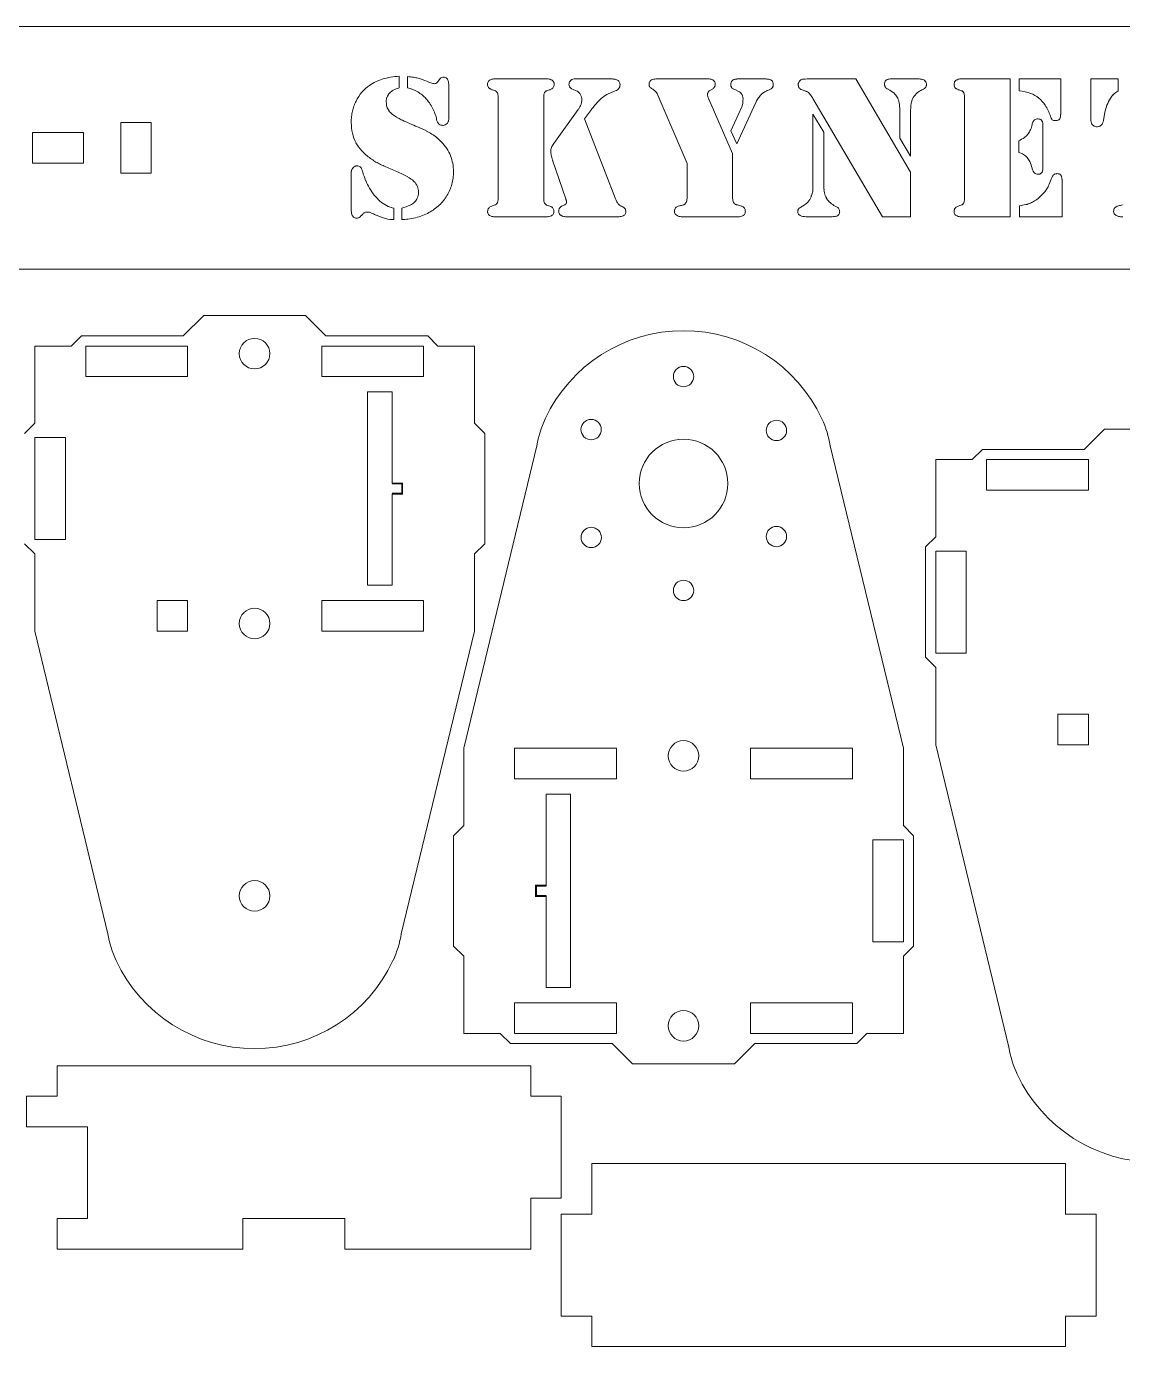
# Model space of a CAD drawing. Header units: millimetres. Extents: x -25 to 568, y -670 to -7.
# Drawn here: x 94.2 to 201.8, y -663.8 to -534.2 of the extents above; entities that cross this region are included whole.
import ezdxf

# ---------------------------------------------------------------- set-up
doc = ezdxf.new("R2010")
doc.units = ezdxf.units.MM
doc.linetypes.add('K5LT32768', pattern=[0])
doc.layers.add('Системный слой', color=7, linetype='Continuous')

msp = doc.modelspace()

# ---------------------------------------------------------------- linework, layer by layer
at = {"color": 5, "linetype": 'K5LT32768', "lineweight": 18, "true_color": 0x0000ff}
for p, q in [((91.83, -534.18), (244.44, -534.18)), ((130.82, -540.2), (130.82, -539.06)), ((131.62, -539.11), (131.62, -540.2)), ((135.16, -539.16), (135.09, -539.17)), ((135.56, -539.36), (135.5, -539.29)), ((134.54, -539.67), (134.51, -539.71)), ((134.77, -539.38), (134.54, -539.67)), ((135.68, -543.24), (135.68, -539.97)), ((145.27, -539.33), (140.26, -539.33)), ((147.83, -540.34), (148.19, -540.49)), ((151.75, -539.33), (148.16, -539.33)), ((151.5, -540.72), (152.03, -540.51)), ((155.49, -539.5), (155.45, -539.54)), ((161.05, -539.33), (156.11, -539.33)), ((161.26, -540.51), (161.56, -540.33)), ((163.54, -539.48), (163.5, -539.52)), ((166.83, -539.33), (164.34, -539.33)), ((170.32, -540.38), (170.71, -540.52)), ((175.66, -539.33), (171.25, -539.33)), ((181.03, -548.5), (175.66, -539.33)), ((178.64, -539.46), (178.58, -539.5)), ((181.73, -539.33), (179.21, -539.33)), ((182.58, -539.87), (182.57, -539.78)), ((190.8, -539.33), (186.05, -539.33)), ((190.8, -552.87), (190.8, -539.33)), ((191.69, -539.33), (191.69, -540.49)), ((195.76, -539.33), (191.69, -539.33)), ((195.76, -542.84), (195.76, -539.33)), ((198.73, -539.33), (198.73, -543.39)), ((201.39, -539.33), (198.73, -539.33)), ((201.39, -540.53), (201.39, -539.33)), ((140.53, -541.14), (140.53, -551.07)), ((145, -551.07), (145, -541.14)), ((156.22, -540.94), (159.08, -547.64)), ((163.55, -546.66), (161.2, -541.33)), ((165.63, -542.09), (165.86, -541.58)), ((171.43, -541.27), (178.28, -552.87)), ((186.32, -541.14), (186.32, -551.07)), ((148.4, -542.32), (145.99, -545.66)), ((149.01, -543.26), (149.7, -542.32)), ((164.44, -542.09), (163.38, -544.42)), ((163.95, -545.72), (165.63, -542.09)), ((172.51, -544.56), (171.44, -542.81)), ((171.44, -542.81), (171.44, -549.88)), ((179.96, -542.39), (179.96, -545.14)), ((181.03, -546.91), (181.03, -542.39)), ((199.96, -543.42), (200.06, -542.81)), ((103.48, -543.6), (103.48, -548.6)), ((106.48, -543.6), (103.48, -543.6)), ((106.48, -548.6), (106.48, -543.6)), ((135.09, -543.9), (135.12, -543.89)), ((152.05, -551.1), (149.01, -543.26)), ((163.38, -544.42), (163.95, -545.72)), ((193.51, -543.26), (193.45, -543.26)), ((194.02, -547.87), (194.02, -544.09)), ((198.9, -543.86), (198.97, -543.92)), ((99.83, -544.6), (94.83, -544.6)), ((94.83, -544.6), (94.83, -547.6)), ((99.83, -547.6), (99.83, -544.6)), ((172.51, -549.88), (172.51, -544.56)), ((179.96, -545.14), (181.03, -546.91)), ((191.64, -545.4), (191.64, -546.55)), ((163.55, -550.99), (163.55, -546.66)), ((94.83, -547.6), (99.83, -547.6)), ((127.02, -548), (126.99, -547.97)), ((145.88, -547.31), (147.17, -551.1)), ((159.08, -547.64), (159.08, -550.99)), ((103.48, -548.6), (106.48, -548.6)), ((126.1, -548.55), (126.1, -552.16)), ((181.03, -552.87), (181.03, -548.5)), ((193.17, -548.56), (193.18, -548.57)), ((195.79, -548.8), (195.74, -548.74)), ((195.9, -552.87), (195.9, -549.37)), ((132.72, -550.42), (132.71, -550.51)), ((130.3, -553.14), (130.3, -552.01)), ((131.06, -552.01), (131.06, -553.14)), ((145.61, -551.82), (145.29, -551.72)), ((147.22, -551.53), (147.16, -551.62)), ((173.8, -551.92), (173.5, -551.75)), ((191.7, -551.8), (191.7, -552.87)), ((126.29, -552.86), (126.33, -552.9)), ((126.67, -553.01), (126.72, -553.01)), ((140.26, -552.87), (145.27, -552.87)), ((145.85, -552.72), (145.89, -552.67)), ((147.23, -552.87), (152.3, -552.87)), ((152.91, -552.71), (152.96, -552.67)), ((153.06, -552.35), (153.06, -552.33)), ((158.73, -552.87), (163.9, -552.87)), ((169.96, -552.36), (169.96, -552.4)), ((170.87, -552.87), (173.2, -552.87)), ((173.87, -552.75), (173.97, -552.65)), ((178.28, -552.87), (181.03, -552.87)), ((186.05, -552.87), (190.8, -552.87)), ((191.7, -552.87), (195.9, -552.87)), ((244.44, -558.03), (91.83, -558.03)), ((111.62, -562.56), (109.62, -564.56)), ((111.62, -562.56), (121.62, -562.56)), ((121.62, -562.56), (123.62, -564.56)), ((98.62, -565.56), (99.62, -564.56)), ((99.62, -564.56), (109.62, -564.56)), ((133.62, -564.56), (123.62, -564.56)), ((134.62, -565.56), (133.62, -564.56)), ((95.04, -565.56), (95.04, -573.15)), ((95.04, -565.56), (98.62, -565.56)), ((100.04, -565.56), (100.04, -568.56)), ((100.04, -565.56), (110.04, -565.56)), ((110.04, -568.56), (110.04, -565.56)), ((123.21, -568.56), (123.21, -565.56)), ((123.21, -565.56), (133.21, -565.56)), ((133.21, -565.56), (133.21, -568.56)), ((134.62, -565.56), (138.21, -565.56)), ((138.21, -565.56), (138.21, -573.15)), ((100.04, -568.56), (110.04, -568.56)), ((133.21, -568.56), (123.21, -568.56)), ((127.71, -570.06), (127.71, -589.06)), ((127.71, -570.06), (130.11, -570.06)), ((130.11, -570.06), (130.11, -579.06)), ((95.04, -573.15), (94.04, -574.15)), ((138.21, -573.15), (139.21, -574.15)), ((139.21, -584.98), (139.21, -574.15)), ((200.07, -573.71), (198.07, -575.71)), ((200.07, -573.71), (210.07, -573.71)), ((95.04, -574.56), (98.04, -574.56)), ((95.04, -574.56), (95.04, -584.56)), ((98.04, -584.56), (98.04, -574.56)), ((144.33, -575.35), (137.15, -605.06)), ((173.14, -575.35), (180.32, -605.06)), ((183.49, -576.71), (183.49, -584.29)), ((183.49, -576.71), (187.07, -576.71)), ((187.07, -576.71), (188.07, -575.71)), ((188.07, -575.71), (198.07, -575.71)), ((188.49, -576.71), (188.49, -579.71)), ((188.49, -576.71), (198.49, -576.71)), ((198.49, -579.71), (198.49, -576.71)), ((130.11, -580.06), (130.11, -589.06)), ((188.49, -579.71), (198.49, -579.71)), ((98.04, -584.56), (95.04, -584.56)), ((183.49, -584.29), (182.49, -585.29)), ((95.04, -585.98), (94.04, -584.98)), ((138.21, -585.98), (139.21, -584.98)), ((182.49, -596.12), (182.49, -585.29)), ((183.49, -585.71), (186.49, -585.71)), ((183.49, -585.71), (183.49, -595.71)), ((186.49, -595.71), (186.49, -585.71)), ((95.04, -585.98), (95.04, -593.56)), ((138.21, -585.98), (138.21, -593.56)), ((127.71, -589.06), (130.11, -589.06)), ((107.04, -593.56), (107.04, -590.56)), ((110.04, -590.56), (107.04, -590.56)), ((110.04, -593.56), (110.04, -590.56)), ((123.21, -593.56), (123.21, -590.56)), ((133.21, -590.56), (123.21, -590.56)), ((133.21, -593.56), (133.21, -590.56)), ((102.22, -623.27), (95.04, -593.56)), ((107.04, -593.56), (110.04, -593.56)), ((123.21, -593.56), (133.21, -593.56)), ((131.02, -623.27), (138.21, -593.56)), ((183.49, -597.12), (182.49, -596.12)), ((186.49, -595.71), (183.49, -595.71)), ((183.49, -597.12), (183.49, -604.71)), ((195.49, -604.71), (195.49, -601.71)), ((198.49, -601.71), (195.49, -601.71)), ((198.49, -604.71), (198.49, -601.71)), ((137.15, -612.65), (137.15, -605.06)), ((152.15, -605.06), (142.15, -605.06)), ((142.15, -605.06), (142.15, -608.06)), ((152.15, -605.06), (152.15, -608.06)), ((175.32, -605.06), (165.32, -605.06)), ((165.32, -605.06), (165.32, -608.06)), ((175.32, -605.06), (175.32, -608.06)), ((180.32, -612.65), (180.32, -605.06)), ((190.67, -634.42), (183.49, -604.71)), ((195.49, -604.71), (198.49, -604.71)), ((142.15, -608.06), (152.15, -608.06)), ((165.32, -608.06), (175.32, -608.06)), ((147.65, -609.56), (145.25, -609.56)), ((145.25, -618.56), (145.25, -609.56)), ((147.65, -628.56), (147.65, -609.56)), ((137.15, -612.65), (136.15, -613.65)), ((180.32, -612.65), (181.32, -613.65)), ((136.15, -613.65), (136.15, -624.48)), ((177.32, -614.06), (180.32, -614.06)), ((177.32, -614.06), (177.32, -624.06)), ((180.32, -624.06), (180.32, -614.06)), ((181.32, -613.65), (181.32, -624.48)), ((145.25, -628.56), (145.25, -619.56)), ((137.15, -625.48), (136.15, -624.48)), ((180.32, -624.06), (177.32, -624.06)), ((180.32, -625.48), (181.32, -624.48)), ((137.15, -633.06), (137.15, -625.48)), ((180.32, -633.06), (180.32, -625.48)), ((147.65, -628.56), (145.25, -628.56)), ((142.15, -633.06), (142.15, -630.06)), ((142.15, -630.06), (152.15, -630.06)), ((152.15, -630.06), (152.15, -633.06)), ((175.32, -630.06), (165.32, -630.06)), ((165.32, -630.06), (165.32, -633.06)), ((175.32, -633.06), (175.32, -630.06)), ((140.73, -633.06), (137.15, -633.06)), ((140.73, -633.06), (141.73, -634.06)), ((152.15, -633.06), (142.15, -633.06)), ((175.32, -633.06), (165.32, -633.06)), ((176.73, -633.06), (175.73, -634.06)), ((180.32, -633.06), (176.73, -633.06)), ((141.73, -634.06), (151.73, -634.06)), ((153.73, -636.06), (151.73, -634.06)), ((163.73, -636.06), (165.73, -634.06)), ((175.73, -634.06), (165.73, -634.06)), ((163.73, -636.06), (153.73, -636.06))]:
    msp.add_line(p, q, dxfattribs=at)
at = {"color": 5, "linetype": 'K5LT32768', "true_color": 0x0000ff, "const_width": 0.18}
for points in [[(130.11, -580.06), (131.11, -580.06), (131.11, -579.06), (130.11, -579.06)], [(145.25, -618.56), (144.25, -618.56), (144.25, -619.56), (145.25, -619.56)]]:
    msp.add_lwpolyline(points, dxfattribs=at)
at = {"color": 5, "linetype": 'K5LT32768', "lineweight": 18, "true_color": 0x0000ff}
for centre, radius in [((116.62, -566.31), 1.5), ((158.73, -568.56), 1), ((149.66, -573.77), 1), ((167.85, -573.85), 1), ((158.73, -579.06), 4.35), ((149.67, -584.36), 1), ((167.85, -584.27), 1), ((158.73, -589.56), 1), ((116.62, -592.81), 1.5), ((158.73, -605.81), 1.5), ((116.62, -619.56), 1.5), ((158.73, -632.31), 1.5)]:
    msp.add_circle(centre, radius, dxfattribs=at)
for centre, radius, start, end in [((131.17, -545.92), 6.86, 92.9307, 107.1578), ((131.12, -546.64), 7.55, 81.6542, 86.2452), ((131.6, -543.43), 4.3, 75.5731, 81.6542), ((131.43, -544.07), 4.96, 70.2863, 75.5731), ((135.26, -539.75), 0.62, 123.3416, 143.4679), ((135.15, -539.58), 0.415, 98.6883, 123.3416), ((135.16, -539.76), 0.598, 70.1977, 90), ((135.23, -539.56), 0.38, 45.2805, 70.1977), ((130.12, -543.18), 3.9, 124.6477, 139.4285), ((130.5, -543.74), 4.58, 107.1578, 124.5886), ((130.94, -541.72), 1.46, 118.6414, 137.0371), ((131.52, -542.79), 2.67, 105.0864, 118.6414), ((130.78, -543.8), 3.69, 59.8172, 76.7938), ((126.87, -556.79), 18.47, 67.5484, 70.2863), ((134.49, -538.3), 1.52, 248.5055, 256.5774), ((134.26, -539.25), 0.552, 256.5774, 270), ((134.26, -539.36), 0.443, 270, 289.4942), ((134.32, -539.52), 0.273, 289.4942, 314.416), ((135.11, -539.65), 0.529, 20.8088, 33.1415), ((134.7, -539.8), 0.967, 11.6954, 20.8088), ((134.35, -539.88), 1.33, 5.0004, 11.6954), ((133.31, -539.97), 2.37, 0, 5.0004), ((140.02, -539.85), 0.526, 162.3522, 180), ((140.18, -539.85), 0.685, 180, 195.5638), ((139.9, -539.81), 0.398, 142.0443, 162.3522), ((139.97, -539.91), 0.461, 195.5638, 214.5717), ((139.92, -539.83), 0.426, 132.7078, 142.0443), ((139.97, -539.91), 0.462, 214.5717, 235.713), ((139.98, -539.89), 0.516, 124.221, 132.7078), ((140.05, -539.99), 0.635, 103.439, 124.221), ((140.13, -539.67), 0.749, 235.713, 252.2824), ((140.26, -540.84), 1.51, 90, 103.439), ((132.75, -562.2), 22.95, 70.9835, 71.8582), ((140.01, -541.15), 0.69, 65.9351, 70.9835), ((140.22, -540.67), 0.166, 45.5041, 65.9351), ((139.96, -540.93), 0.534, 34.1588, 45.5041), ((145.56, -540.93), 0.534, 134.4959, 145.8412), ((145.31, -540.67), 0.166, 114.0649, 134.4959), ((145.52, -541.15), 0.69, 109.0165, 114.0649), ((145.27, -540.84), 1.51, 76.561, 90), ((152.78, -562.2), 22.95, 108.1418, 109.0165), ((145.48, -539.99), 0.635, 55.779, 76.561), ((145.4, -539.65), 0.765, 287.7176, 302.6402), ((145.55, -539.9), 0.475, 302.6402, 321.6024), ((145.57, -539.86), 0.476, 37.4244, 55.779), ((145.57, -539.91), 0.453, 321.6024, 342.7054), ((145.62, -539.82), 0.404, 17.4847, 37.4244), ((145.36, -539.85), 0.672, 342.7054, 0), ((145.58, -539.83), 0.452, 8.2129, 17.4847), ((145.46, -539.85), 0.576, 0, 8.2129), ((148.07, -539.88), 0.586, 161.6984, 180), ((148.03, -539.88), 0.546, 180, 194.4221), ((147.91, -539.91), 0.418, 194.4221, 210.9145), ((147.99, -539.85), 0.503, 141.9427, 161.6984), ((147.92, -539.9), 0.431, 210.9145, 231.8823), ((148.04, -539.89), 0.56, 134.9681, 141.9427), ((148.11, -539.96), 0.662, 128.5565, 134.9681), ((148.1, -539.67), 0.728, 231.8823, 247.9859), ((147.94, -539.76), 0.401, 103.2525, 127.7364), ((148.16, -540.68), 1.35, 90, 103.2525), ((147.89, -541.25), 0.817, 50.1557, 68.5616), ((151.75, -540.59), 1.25, 74.3921, 90), ((151.65, -539.53), 1.05, 291.0557, 303.9002), ((151.92, -539.97), 0.615, 52.0209, 74.3921), ((151.9, -539.9), 0.605, 303.9002, 320.8532), ((151.99, -539.89), 0.507, 33.0403, 52.0209), ((151.97, -539.95), 0.523, 320.8532, 341.393), ((151.99, -539.88), 0.498, 13.8775, 33.0403), ((151.86, -539.92), 0.637, 341.393, 0), ((151.91, -539.9), 0.58, 6.5386, 13.8775), ((151.77, -539.92), 0.73, 0, 6.5386), ((155.91, -539.85), 0.565, 161.7046, 180), ((156.1, -539.85), 0.749, 180, 186.7906), ((155.84, -539.88), 0.486, 186.7906, 195.2263), ((155.75, -539.9), 0.398, 195.2263, 205.4713), ((155.75, -539.79), 0.389, 139.6136, 161.7046), ((155.66, -539.94), 0.298, 205.4713, 217.3165), ((155.8, -539.84), 0.468, 217.3165, 232.3996), ((155.83, -539.88), 0.516, 104.927, 131.4296), ((157.42, -537.73), 3.13, 232.3996, 238.2175), ((156.11, -540.94), 1.61, 90, 104.927), ((155.31, -541.19), 0.919, 39.7356, 60.0102), ((161.05, -541.7), 2.37, 80.6722, 90), ((161.43, -540.81), 0.335, 141.0276, 160.9498), ((161.47, -540.84), 0.387, 122.5125, 141.0276), ((161.36, -539.82), 0.46, 59.3993, 80.6722), ((161.15, -539.67), 0.782, 301.4387, 310.7095), ((161.26, -539.96), 0.635, 37.6956, 57.7596), ((161.28, -539.82), 0.576, 310.7095, 321.5116), ((161.34, -539.86), 0.508, 321.5116, 341.5112), ((161.43, -539.82), 0.416, 12.8275, 37.6956), ((161.25, -539.84), 0.594, 341.5112, 0), ((161.4, -539.83), 0.449, 6.2184, 12.8275), ((161.34, -539.84), 0.507, 0, 6.2184), ((163.99, -539.89), 0.623, 159.8803, 180), ((164.14, -539.89), 0.781, 180, 187.9472), ((163.84, -539.93), 0.47, 187.9472, 198.1909), ((163.75, -539.96), 0.375, 198.1909, 210.9169), ((163.79, -539.82), 0.418, 135.2648, 159.8803), ((163.67, -540.01), 0.286, 210.9169, 225.4892), ((163.82, -539.85), 0.505, 225.4891, 242.1077), ((163.94, -540.01), 0.661, 113.6444, 126.4507), ((165.16, -537.33), 3.35, 242.1077, 248.536), ((163.95, -540.04), 0.695, 101.1495, 113.6444), ((164.03, -540.45), 1.11, 93.2536, 101.1494), ((163.4, -541.83), 1.47, 56.1722, 68.9941), ((164.34, -545.88), 6.55, 90, 93.2536), ((168.64, -543.97), 3.88, 113.8329, 121.7297), ((166.83, -540.64), 1.3, 74.0831, 90), ((166.25, -538.54), 2.06, 293.6147, 301.7923), ((167.05, -539.86), 0.497, 48.158, 74.0831), ((167.08, -539.88), 0.483, 301.7923, 318.7163), ((167.11, -539.8), 0.413, 21.2133, 48.158), ((167.2, -539.98), 0.325, 318.7163, 331.3372), ((167.13, -539.94), 0.4, 331.3372, 342.6979), ((166.88, -539.89), 0.662, 0, 21.2133), ((167.06, -539.92), 0.479, 342.6979, 352.2551), ((166.81, -539.89), 0.729, 352.2551, 0), ((170.59, -539.92), 0.604, 172.0575, 180), ((170.52, -539.92), 0.529, 180, 188.5271), ((170.55, -539.91), 0.562, 163.8229, 172.0575), ((170.47, -539.92), 0.478, 188.5271, 197.5032), ((170.56, -539.91), 0.565, 155.625, 163.8229), ((170.47, -539.93), 0.476, 197.5032, 206.5103), ((170.6, -539.93), 0.617, 147.7838, 155.625), ((170.51, -539.91), 0.52, 206.5103, 215.1221), ((170.53, -539.89), 0.532, 130.0696, 147.7838), ((170.47, -539.93), 0.473, 215.1221, 233.5701), ((170.5, -539.85), 0.484, 111.4905, 130.0696), ((170.47, -539.93), 0.482, 233.5701, 251.8418), ((170.54, -539.94), 0.587, 94.2854, 112.0746), ((171.25, -549.37), 10.04, 90, 94.2854), ((170.42, -541.43), 0.956, 58.9758, 72.6119), ((179.09, -539.85), 0.627, 160.8001, 180), ((179.18, -539.85), 0.719, 180, 187.0745), ((178.99, -539.87), 0.519, 187.0745, 195.4069), ((178.92, -539.89), 0.453, 195.4069, 204.9191), ((178.85, -539.76), 0.373, 135.8023, 160.8001), ((178.86, -539.92), 0.383, 204.9191, 215.2632), ((178.89, -539.9), 0.419, 215.2632, 233.8996), ((178.94, -539.88), 0.523, 102.273, 125.0839), ((179.34, -539.27), 1.19, 233.8996, 244.906), ((179.21, -541.12), 1.79, 90, 102.273), ((177.58, -542.83), 2.77, 48.9731, 63.0776), ((182.81, -542.02), 1.74, 116.642, 135.6103), ((181.73, -541.47), 2.14, 76.7663, 90), ((180.16, -536.68), 4.22, 296.2093, 301.6615), ((182.14, -539.77), 0.39, 45.4456, 76.7663), ((182.11, -539.84), 0.508, 301.6615, 317.4204), ((182.01, -539.92), 0.58, 29.4138, 47.1694), ((182.27, -539.98), 0.29, 317.4204, 331.1333), ((182.12, -539.86), 0.463, 9.5087, 29.4138), ((182.18, -539.94), 0.389, 331.1333, 342.9733), ((182.09, -539.91), 0.487, 342.9733, 352.5233), ((181.79, -539.87), 0.793, 352.5233, 0), ((185.82, -539.85), 0.526, 162.3522, 180), ((185.98, -539.85), 0.685, 180, 195.5638), ((185.7, -539.81), 0.398, 142.0443, 162.3522), ((185.76, -539.91), 0.461, 195.5638, 214.5717), ((185.72, -539.83), 0.426, 132.7078, 142.0443), ((185.76, -539.91), 0.462, 214.5717, 235.713), ((185.78, -539.89), 0.516, 124.221, 132.7078), ((185.85, -539.99), 0.635, 103.439, 124.221), ((185.92, -539.67), 0.749, 235.713, 252.2824), ((186.05, -540.84), 1.51, 90, 103.439), ((178.55, -562.2), 22.95, 70.9835, 71.8582), ((185.8, -541.15), 0.69, 65.9351, 70.9835), ((186.02, -540.67), 0.166, 45.5041, 65.9351), ((185.76, -540.93), 0.534, 34.1588, 45.5041), ((191.25, -544.91), 4.44, 69.3469, 84.2401), ((202.5, -542.51), 2.27, 119.4835, 132.9309), ((130.6, -543.5), 4.49, 153.6633, 160.4468), ((130.35, -543.38), 4.21, 139.4285, 153.6633), ((131.03, -541.59), 1.49, 170.2054, 180), ((131.24, -541.59), 1.69, 180, 188.3229), ((130.75, -541.54), 1.21, 159.3022, 170.2054), ((130.97, -541.63), 1.42, 188.3229, 197.4056), ((130.71, -541.53), 1.16, 147.9637, 159.3022), ((130.78, -541.57), 1.25, 137.0371, 147.9637), ((130.93, -543.54), 3.39, 42.0974, 59.8172), ((130.22, -544.14), 4.32, 34.549, 41.7462), ((129.71, -544.5), 4.95, 27.825, 34.549), ((140.08, -540.88), 0.416, 23.8095, 37.3448), ((139.81, -541), 0.711, 13.4613, 23.8095), ((139.56, -541.06), 0.963, 5.7609, 13.4613), ((138.81, -541.14), 1.72, 0, 5.7609), ((146.72, -541.14), 1.72, 174.2391, 180), ((145.97, -541.06), 0.963, 166.5387, 174.2391), ((145.72, -541), 0.711, 156.1905, 166.5387), ((145.45, -540.88), 0.416, 142.6552, 156.1905), ((147.85, -541.3), 0.885, 32.4811, 50.1557), ((147.12, -541.3), 1.64, 331.6059, 340.556), ((147.73, -541.38), 1.02, 24.6243, 32.4811), ((147.82, -541.34), 0.927, 16.3732, 24.6243), ((147.23, -541.34), 1.52, 340.556, 350.1863), ((147.83, -541.34), 0.919, 8.0517, 16.3732), ((147.28, -541.35), 1.46, 350.1863, 0), ((147.77, -541.35), 0.982, 0, 8.0517), ((159.01, -549.38), 11.68, 138.237, 142.8043), ((152.76, -543.8), 3.3, 129.6401, 138.237), ((154.19, -545.62), 5.62, 122.3101, 129.0103), ((152.03, -542.22), 1.59, 109.6898, 122.3101), ((154.96, -541.48), 1.37, 23.1636, 39.7356), ((161.6, -540.84), 0.506, 171.1587, 180), ((162.19, -540.84), 1.1, 180, 186.441), ((161.47, -540.82), 0.38, 160.9498, 171.1587), ((162.2, -540.84), 1.11, 186.441, 192.8491), ((162.24, -540.83), 1.14, 192.8491, 199.0694), ((162.35, -540.79), 1.27, 199.0694, 204.9727), ((163.75, -541.3), 0.841, 39.1766, 56.1722), ((163.84, -541.23), 0.724, 18.66, 39.1766), ((162.75, -541.45), 1.82, 344.3775, 350.8307), ((163.7, -541.28), 0.873, 0, 18.66), ((162.26, -541.37), 2.31, 350.8307, 355.9296), ((160.95, -541.28), 3.62, 355.9296, 0), ((168.59, -542.94), 3.05, 145.1542, 153.6276), ((168.43, -542.82), 2.84, 136.3795, 145.1542), ((167.24, -541.71), 1.22, 121.7297, 135.8558), ((170.53, -541.25), 0.741, 43.479, 58.9758), ((170.11, -541.65), 1.32, 34.6114, 43.479), ((166.24, -544.32), 6.03, 30.4671, 34.6114), ((178.47, -541.81), 1.42, 29.2316, 48.9731), ((178.49, -541.8), 1.4, 18.9565, 29.2316), ((177.63, -542.09), 2.31, 10.9674, 18.9565), ((176.94, -542.22), 3.01, 4.8008, 10.9674), ((183.96, -542.27), 2.92, 170.1393, 175.6044), ((183.37, -542.16), 2.33, 163.305, 170.1393), ((182.58, -541.93), 1.5, 154.7973, 163.305), ((182.9, -542.11), 1.87, 135.6103, 153.9071), ((185.87, -540.88), 0.416, 23.8095, 37.3448), ((185.6, -541), 0.711, 13.4613, 23.8095), ((185.35, -541.06), 0.963, 5.7609, 13.4613), ((184.6, -541.14), 1.72, 0, 5.7609), ((191.8, -543.43), 2.86, 50.7721, 69.3469), ((191.76, -543.49), 2.94, 32.6358, 50.7721), ((203.67, -543.16), 3.59, 147.2799, 159.8954), ((202.22, -542.2), 1.85, 132.9309, 147.8304), ((131.29, -543.6), 5.19, 173.7829, 180), ((130.76, -543.54), 4.65, 167.2143, 173.7829), ((130.62, -543.51), 4.51, 160.4468, 167.2143), ((130.91, -541.65), 1.37, 197.4056, 206.858), ((130.95, -541.63), 1.4, 206.858, 216.185), ((131.19, -541.45), 1.71, 216.185, 231.3493), ((132.63, -539.66), 4, 231.3493, 241.2499), ((134.12, -536.82), 7.22, 241.6768, 245.4929), ((129.82, -544.44), 4.82, 20.9271, 27.825), ((131.03, -543.97), 3.52, 12.8505, 20.9271), ((146.74, -541.09), 2.07, 323.6433, 331.6059), ((163.41, -541.63), 1.13, 336.1938, 344.3775), ((175, -542.39), 4.96, 0, 4.8008), ((185.55, -542.39), 4.52, 175.6044, 180), ((190.22, -544.48), 4.77, 18.4194, 32.6358), ((196.39, -542.43), 1.74, 198.0975, 207.57), ((195.18, -542.96), 0.567, 333.3295, 344.8041), ((194.99, -542.91), 0.757, 344.8041, 353.4832), ((194.41, -542.84), 1.34, 353.4832, 0), ((204.9, -543.61), 4.9, 159.8954, 170.6916), ((130.75, -543.6), 4.64, 180, 193.3796), ((165.35, -468.33), 82.49, 245.4929, 246.6214), ((126.01, -559.54), 16.85, 63.5521, 66.9003), ((130.84, -549.82), 5.99, 57.9373, 63.5521), ((137.62, -542.6), 3.21, 190.6608, 195.4966), ((135.19, -543.27), 0.692, 195.4966, 205.928), ((135.15, -543.29), 0.643, 205.928, 217.0846), ((135.1, -543.33), 0.58, 217.0846, 228.8348), ((135.11, -543.24), 0.663, 233.0404, 250.93), ((135.09, -543.31), 0.584, 250.93, 270), ((135.09, -543.31), 0.586, 272.8821, 294.9393), ((135.11, -543.34), 0.548, 294.9393, 317.7718), ((135.06, -543.3), 0.612, 317.7718, 329.1982), ((135.05, -543.29), 0.623, 329.1982, 340.5303), ((135, -543.28), 0.679, 340.5303, 350.9559), ((134.78, -543.24), 0.902, 350.9559, 0), ((191.32, -543.77), 1.57, 319.2339, 334.6676), ((190.33, -543.3), 2.67, 334.6676, 346.4971), ((195.04, -544.38), 2.16, 157.8841, 167.9257), ((193.53, -543.77), 0.537, 137.6713, 157.8841), ((193.43, -543.67), 0.396, 113.9573, 137.6713), ((193.49, -543.82), 0.56, 94.0636, 113.9573), ((193.51, -543.91), 0.646, 70.5273, 90), ((193.6, -543.66), 0.385, 45.2144, 70.5273), ((193.58, -543.68), 0.405, 35.1621, 45.2144), ((193.51, -543.72), 0.488, 26.0057, 35.1621), ((193.7, -543.65), 0.284, 14.1029, 28.7059), ((192.86, -543.86), 1.16, 6.8792, 14.1029), ((192, -543.96), 2.02, 2.6988, 6.8792), ((189.19, -544.09), 4.83, 0, 2.6988), ((195.17, -543.07), 0.359, 207.57, 228.484), ((195.12, -543.13), 0.282, 228.484, 254.5329), ((195.25, -542.64), 0.791, 254.5329, 270), ((195.25, -542.71), 0.714, 270, 289.884), ((195.38, -543.07), 0.34, 289.884, 318.8777), ((195.37, -543.05), 0.358, 318.8777, 333.3295), ((199.63, -543.39), 0.901, 180, 189.0683), ((199.4, -543.43), 0.665, 189.0683, 199.6246), ((199.34, -543.45), 0.604, 199.6246, 211.2046), ((199.33, -543.46), 0.587, 211.2046, 222.9543), ((199.29, -543.51), 0.519, 232.3601, 252.278), ((199.33, -543.38), 0.655, 252.278, 270), ((199.33, -543.39), 0.642, 270, 291.3705), ((199.36, -543.48), 0.547, 291.3705, 314.543), ((199.29, -543.41), 0.652, 314.543, 334.3542), ((198.95, -543.24), 1.03, 334.3542, 350.0657), ((129.94, -543.79), 3.82, 193.3796, 208.1473), ((130.04, -543.74), 3.93, 208.1473, 222.5142), ((131.65, -548.53), 4.47, 50.4292, 57.9373), ((131.09, -549.21), 5.34, 43.5643, 50.4292), ((131.65, -548.72), 4.61, 33.5177, 44.0325), ((147.78, -546.95), 2.2, 144.2577, 150.74), ((189.99, -541.93), 3.85, 295.4144, 304.9185), ((191.22, -543.69), 1.7, 304.9185, 319.2339), ((131.01, -542.85), 5.24, 222.5142, 234.947), ((132.22, -548.34), 3.92, 22.1158, 33.5177), ((132.24, -548.34), 3.9, 10.6583, 22.1158), ((146.56, -546.42), 0.86, 168.5748, 180), ((147.35, -546.42), 1.65, 180, 186.3614), ((148.23, -546.32), 2.54, 186.3614, 191.4834), ((146.86, -546.48), 1.17, 158.7818, 168.5748), ((148.82, -546.2), 3.14, 191.4834, 195.6341), ((147.11, -546.57), 1.43, 150.74, 158.7818), ((150.31, -545.78), 4.68, 195.6341, 199.0326), ((191.26, -548.17), 1.66, 59.3981, 76.7173), ((191.37, -547.99), 1.45, 40.8727, 59.3981), ((191.17, -548.16), 1.71, 24.9446, 40.8727), ((126.82, -548.52), 0.71, 161.1233, 171.0819), ((126.78, -548.51), 0.671, 150.6079, 161.1233), ((126.79, -548.52), 0.687, 140.2087, 150.6079), ((126.73, -548.47), 0.607, 122.2098, 140.2088), ((126.68, -548.38), 0.503, 102.4181, 122.2098), ((126.69, -548.42), 0.548, 97.2572, 102.4181), ((126.69, -548.48), 0.607, 92.3563, 97.2572), ((126.69, -548.43), 0.555, 72.7243, 92.5558), ((126.75, -548.24), 0.363, 48.135, 72.7243), ((126.61, -548.38), 0.555, 24.6921, 43.2527), ((125.26, -549), 2.04, 15.047, 24.6921), ((131.72, -542.02), 6.33, 233.9997, 238.7221), ((131.58, -542.24), 6.07, 238.7221, 243.5464), ((134.73, -535.92), 13.13, 243.5464, 245.7805), ((166.81, -464.6), 91.33, 245.7805, 246.6276), ((131.65, -548.45), 4.5, 0, 10.6583), ((189.41, -548.98), 3.65, 14.0625, 24.9446), ((194.69, -547.66), 1.79, 193.8453, 204.43), ((192.89, -548.09), 1.12, 342.3888, 350.6631), ((192.32, -547.99), 1.7, 350.6631, 356.1546), ((190.56, -547.87), 3.46, 356.1546, 0), ((126.99, -548.55), 0.885, 171.0819, 180), ((133.66, -546.72), 6.66, 195.2015, 202.7635), ((133.38, -546.84), 6.35, 202.7635, 210.5061), ((124.64, -562.22), 15.01, 62.031, 66.7019), ((130.43, -551.32), 2.66, 50.9204, 62.031), ((130.6, -551.06), 2.36, 47.376, 50.083), ((130.78, -550.86), 2.08, 44.4947, 47.376), ((131.09, -550.56), 1.65, 23.5158, 44.4947), ((131.77, -548.51), 4.37, 344.5979, 352.5026), ((131.29, -548.45), 4.86, 352.5026, 0), ((193.58, -548.17), 0.564, 204.43, 223.3532), ((193.46, -548.28), 0.401, 225.699, 250.1853), ((193.53, -548.09), 0.609, 250.1853, 270), ((193.53, -547.93), 0.77, 270, 279.0964), ((193.58, -548.23), 0.463, 279.0964, 290.8324), ((193.61, -548.32), 0.364, 290.8324, 309.5021), ((193.64, -548.35), 0.324, 309.5021, 329.3024), ((193.53, -548.29), 0.448, 329.3024, 342.3888), ((188.1, -546.76), 7.15, 334.7596, 340.2293), ((196.82, -549.88), 2.11, 151.7671, 160.7607), ((195.41, -549.12), 0.506, 133.336, 151.7671), ((195.31, -549.02), 0.371, 108.9389, 133.336), ((195.39, -549.25), 0.612, 90, 108.9389), ((195.39, -549.36), 0.728, 72.9138, 90), ((195.51, -548.99), 0.34, 47.8104, 72.9138), ((195.45, -549.03), 0.405, 20.3214, 34.1017), ((195, -549.19), 0.882, 10.995, 20.3214), ((194.6, -549.27), 1.29, 4.5786, 10.995), ((193.36, -549.37), 2.54, 0, 4.5786), ((132.84, -547.16), 5.73, 210.5061, 219.0722), ((132.01, -547.83), 4.66, 219.0722, 228.5688), ((131.16, -550.44), 1.55, 337.3408, 357.6474), ((131.4, -550.42), 1.32, 0, 23.5158), ((131.68, -548.46), 4.48, 313.2179, 328.716), ((131.66, -548.45), 4.5, 328.716, 336.5664), ((131.84, -548.53), 4.3, 336.5664, 344.5979), ((169.64, -550.25), 1.75, 317.8896, 337.3419), ((169.28, -550.1), 2.13, 337.3419, 350.0201), ((168, -549.88), 3.44, 350.0201, 0), ((176.22, -549.88), 3.71, 180, 185.3483), ((175.12, -549.98), 2.61, 185.3483, 191.7274), ((174.72, -550.06), 2.2, 191.7274, 199.2577), ((174.21, -550.24), 1.65, 199.2577, 207.9474), ((190.84, -547.66), 4.34, 310.272, 317.7157), ((191.87, -548.6), 2.95, 317.7157, 326.7475), ((191.55, -548.39), 3.34, 326.7475, 334.7596), ((127.93, -552.16), 1.82, 180, 194.7797), ((130.86, -549.18), 2.89, 227.9835, 243.4611), ((130.83, -549.25), 2.82, 243.4611, 259.1427), ((130.03, -547.65), 4.48, 283.3737, 294.6596), ((131.24, -550.3), 1.57, 294.6596, 313.8088), ((131.52, -550.59), 1.16, 313.8088, 337.3408), ((131.48, -548.25), 4.77, 298.198, 313.2179), ((140.17, -552.36), 0.671, 162.704, 180), ((139.96, -552.29), 0.453, 141.6008, 162.704), ((139.98, -552.31), 0.475, 122.6339, 141.6008), ((140.13, -552.55), 0.765, 107.7101, 122.6339), ((132.75, -530.01), 22.95, 288.1418, 289.0165), ((140.01, -551.06), 0.69, 289.0165, 294.0649), ((140.22, -551.54), 0.166, 294.0649, 314.4814), ((139.97, -551.27), 0.533, 314.4814, 325.824), ((140.08, -551.32), 0.416, 322.6552, 336.1875), ((139.81, -551.2), 0.71, 336.1875, 346.5358), ((139.56, -551.14), 0.963, 346.5358, 354.2374), ((138.81, -551.07), 1.72, 354.2374, 0), ((146.52, -551.07), 1.52, 180, 193.4539), ((145.52, -551.31), 0.486, 193.4539, 217.3473), ((145.42, -551.39), 0.36, 217.3473, 234.0312), ((145.4, -551.4), 0.337, 234.0312, 251.2766), ((145.41, -552.46), 0.663, 55.5319, 72.7534), ((145.54, -552.27), 0.442, 34.3992, 55.5319), ((145.52, -552.28), 0.461, 15.1355, 34.3992), ((145.25, -552.36), 0.745, 0, 15.1355), ((146.96, -552.3), 0.479, 160.5878, 180), ((146.94, -552.29), 0.467, 140.9357, 160.5878), ((147.03, -552.36), 0.575, 126.54, 140.9357), ((147.28, -552.7), 1, 115.6413, 126.54), ((145.66, -549.28), 2.79, 295.266, 300.4937), ((146.82, -551.25), 0.507, 300.4937, 312.7736), ((142.27, -552.69), 5.15, 16.5556, 18.0048), ((145.26, -551.8), 2.03, 14.2474, 16.5556), ((146.95, -551.41), 0.301, 336.011, 346.5123), ((146.16, -551.57), 1.11, 10.0175, 14.2474), ((146.84, -551.38), 0.407, 346.5123, 355.5344), ((147.05, -551.42), 0.197, 0, 10.0175), ((154.71, -550.08), 2.85, 200.8588, 207.6449), ((153.14, -550.9), 1.08, 207.6449, 218.6808), ((152.92, -551.09), 0.79, 218.6808, 233.5746), ((153.01, -550.96), 0.951, 233.5746, 247.1425), ((151.05, -555.23), 3.75, 61.3358, 64.894), ((152.65, -552.3), 0.417, 50.645, 61.3358), ((152.61, -552.3), 0.44, 22.0341, 45.4618), ((152.49, -552.34), 0.572, 1.5067, 22.0341), ((158.48, -552.34), 0.645, 162.4122, 180), ((158.29, -552.28), 0.441, 141.1, 162.4122), ((158.31, -552.3), 0.474, 118.8013, 141.1), ((158.52, -552.67), 0.903, 102.6962, 118.8013), ((151.3, -523.95), 28.72, 284.1512, 284.9605), ((158.46, -550.75), 0.976, 284.9605, 289.3528), ((158.72, -551.49), 0.189, 289.3528, 311.2855), ((158.51, -551.25), 0.512, 311.2855, 324.5573), ((158.61, -551.26), 0.426, 318.0955, 333.0456), ((158.37, -551.14), 0.692, 333.0456, 344.761), ((158.14, -551.08), 0.937, 344.761, 353.5049), ((157.38, -550.99), 1.7, 353.5049, 0), ((165.25, -550.99), 1.7, 180, 186.4803), ((164.5, -551.08), 0.939, 186.4803, 195.2056), ((164.26, -551.14), 0.693, 195.2056, 206.9013), ((164.02, -551.26), 0.426, 206.9013, 221.8391), ((164.19, -551.15), 0.622, 219.0813, 230.6127), ((163.92, -551.47), 0.208, 230.6127, 250.6105), ((164.18, -550.75), 0.973, 250.6105, 255.0082), ((171.33, -524.05), 28.61, 255.0082, 255.8188), ((164.13, -552.64), 0.866, 58.6236, 77.2773), ((164.34, -552.28), 0.449, 32.6274, 58.6236), ((164.34, -552.28), 0.454, 14.7377, 32.6274), ((164.13, -552.34), 0.667, 0, 14.7377), ((170.37, -552.33), 0.415, 161.2911, 171.4901), ((170.32, -552.31), 0.363, 149.672, 161.2911), ((170.29, -552.3), 0.326, 137.4039, 149.672), ((170.49, -552.48), 0.601, 124.0517, 137.4039), ((172.47, -555.41), 4.13, 118.9672, 124.0517), ((169.63, -550.24), 1.76, 298.5208, 317.8896), ((174.15, -550.27), 1.59, 207.9474, 225.6454), ((174.56, -549.86), 2.17, 225.6454, 240.7628), ((173.51, -552.43), 0.587, 42.7529, 60.4066), ((173.62, -552.33), 0.437, 22.2525, 42.7529), ((173.59, -552.34), 0.469, 10.3862, 22.2525), ((173.45, -552.37), 0.612, 0, 10.3862), ((185.96, -552.36), 0.671, 162.704, 180), ((185.75, -552.29), 0.453, 141.6008, 162.704), ((185.77, -552.31), 0.475, 122.6339, 141.6008), ((185.93, -552.55), 0.765, 107.7101, 122.6339), ((178.55, -530.01), 22.95, 288.1418, 289.0165), ((185.8, -551.06), 0.69, 289.0165, 294.0649), ((186.02, -551.54), 0.166, 294.0649, 314.4814), ((185.76, -551.27), 0.533, 314.4814, 325.824), ((185.87, -551.32), 0.416, 322.6552, 336.1875), ((185.6, -551.2), 0.71, 336.1875, 346.5358), ((185.35, -551.14), 0.963, 346.5358, 354.2374), ((184.6, -551.07), 1.72, 354.2374, 0), ((190.72, -545.32), 6.55, 278.6149, 284.3832), ((191.55, -548.57), 3.21, 284.3832, 292.6333), ((191.74, -549.02), 2.71, 292.6333, 302.3484), ((191.01, -547.87), 4.08, 302.3484, 310.2727), ((201.6, -552.34), 0.645, 162.4122, 180), ((201.41, -552.28), 0.441, 141.1, 162.4122), ((201.44, -552.3), 0.474, 118.8013, 141.1), ((201.64, -552.67), 0.903, 102.6962, 118.8013), ((194.42, -523.95), 28.72, 284.1512, 284.9605), ((126.72, -552.48), 0.573, 194.7797, 221.3122), ((126.61, -552.58), 0.425, 229.4791, 251.566), ((126.67, -552.41), 0.608, 251.566, 270), ((126.67, -552.61), 0.401, 277.259, 302.2328), ((126.48, -552.31), 0.756, 302.2328, 320.3661), ((130.48, -555.72), 4.5, 135.1026, 139.4272), ((127.68, -552.93), 0.549, 122.7111, 135.1026), ((127.56, -552.74), 0.323, 102.0839, 122.7111), ((127.69, -553.34), 0.934, 90, 102.0839), ((127.69, -553.13), 0.719, 79.6646, 90), ((127.65, -553.34), 0.939, 70.6221, 79.6646), ((127.18, -554.68), 2.36, 66.9873, 70.6221), ((121.19, -568.77), 17.66, 65.66, 66.9873), ((130.93, -547.42), 5.8, 244.9416, 255.6554), ((130.3, -549.9), 3.25, 255.6554, 270), ((131.06, -548.56), 4.58, 270, 277.7676), ((130.8, -546.66), 6.5, 277.7676, 284.2888), ((130.78, -546.56), 6.61, 284.2888, 290.7096), ((131.15, -547.53), 5.57, 290.7096, 297.7029), ((140.07, -552.36), 0.576, 180, 188.2158), ((139.95, -552.38), 0.452, 188.2158, 197.4907), ((139.9, -552.39), 0.404, 197.4907, 217.4318), ((139.96, -552.35), 0.476, 217.4318, 235.7848), ((140.05, -552.21), 0.636, 235.7848, 256.5638), ((140.26, -551.36), 1.51, 256.5638, 270), ((145.27, -551.45), 1.42, 270, 285.4336), ((145.52, -552.35), 0.49, 285.4336, 311.854), ((145.59, -552.42), 0.392, 320.0914, 342.18), ((145.39, -552.36), 0.599, 342.18, 0), ((147.2, -552.3), 0.728, 180, 186.8612), ((147.04, -552.32), 0.566, 186.8612, 194.644), ((146.96, -552.34), 0.483, 194.644, 213.7925), ((146.97, -552.34), 0.488, 213.7925, 232.834), ((147.04, -552.24), 0.61, 232.834, 255.0861), ((147.23, -551.52), 1.35, 255.0861, 270), ((152.3, -551.33), 1.54, 270, 285.1682), ((152.57, -552.32), 0.513, 285.1682, 311.6277), ((152.65, -552.41), 0.398, 319.8382, 341.9313), ((152.47, -552.35), 0.592, 341.9313, 0), ((158.32, -552.34), 0.485, 180, 186.8662), ((158.27, -552.34), 0.43, 186.8662, 194.1616), ((158.24, -552.35), 0.406, 194.1616, 219.2206), ((158.44, -552.19), 0.66, 219.2206, 238.8248), ((158.39, -552.31), 0.532, 236.7546, 259.3911), ((158.73, -550.47), 2.4, 259.3911, 270), ((163.9, -549.99), 2.89, 270, 279.031), ((164.28, -552.38), 0.466, 279.031, 301.6282), ((164.2, -552.18), 0.675, 298.7001, 309.0878), ((164.33, -552.33), 0.479, 309.0878, 321.4272), ((164.37, -552.37), 0.426, 321.4272, 341.6726), ((164.28, -552.34), 0.519, 341.6726, 0), ((170.55, -552.36), 0.596, 171.4901, 180), ((170.39, -552.37), 0.437, 184.7132, 204.8354), ((170.35, -552.39), 0.392, 204.8354, 226.0881), ((170.46, -552.27), 0.546, 226.0881, 255.4585), ((170.87, -550.68), 2.19, 255.4585, 270), ((173.2, -550.31), 2.56, 270, 280.9748), ((173.61, -552.43), 0.409, 280.9748, 308.6598), ((173.62, -552.38), 0.437, 321.8369, 341.3311), ((173.58, -552.37), 0.477, 341.3311, 0), ((185.87, -552.36), 0.576, 180, 188.2158), ((185.74, -552.38), 0.452, 188.2158, 197.4907), ((185.7, -552.39), 0.404, 197.4907, 217.4318), ((185.76, -552.35), 0.476, 217.4318, 235.7848), ((185.85, -552.21), 0.636, 235.7848, 256.5638), ((186.05, -551.36), 1.51, 256.5638, 270), ((201.53, -552.34), 0.573, 180, 189.8553), ((201.4, -552.36), 0.435, 189.8553, 201.1629), ((201.36, -552.38), 0.398, 201.1629, 221.5003), ((201.45, -552.3), 0.509, 221.5003, 239.4592), ((201.58, -552.08), 0.764, 239.4592, 258.711), ((201.86, -550.67), 2.21, 258.711, 270), ((158.73, -579.06), 15, 25.0661, 154.9339), ((154.21, -576.95), 10, 154.9339, 170.8377), ((163.26, -576.95), 10, 9.1623, 25.0661), ((112.09, -621.68), 10, 189.1623, 205.0661), ((121.15, -621.68), 10, 334.9339, 350.8377), ((116.62, -619.56), 15, 205.0661, 334.9339), ((200.55, -632.83), 10, 189.1623, 205.0661), ((205.07, -630.71), 15, 205.0661, 334.9339)]:
    msp.add_arc(centre, radius, start, end, dxfattribs=at)
at = {"layer": 'Системный слой', "color": 5, "linetype": 'K5LT32768', "lineweight": 18, "true_color": 0x0000ff}
for p, q in [((97.23, -639.24), (97.23, -636.24)), ((97.23, -636.24), (143.73, -636.24)), ((143.73, -639.24), (143.73, -636.24)), ((94.23, -639.24), (94.23, -642.24)), ((94.23, -639.24), (97.23, -639.24)), ((146.73, -639.24), (143.73, -639.24)), ((146.73, -649.24), (146.73, -639.24)), ((94.23, -642.24), (100.23, -642.24)), ((100.23, -642.24), (100.23, -651.24)), ((149.73, -645.82), (196.23, -645.82)), ((149.73, -650.82), (149.73, -645.82)), ((196.23, -650.82), (196.23, -645.82)), ((143.73, -649.24), (146.73, -649.24)), ((143.73, -649.24), (143.73, -654.24)), ((100.23, -651.24), (97.23, -651.24)), ((97.23, -651.24), (97.23, -654.24)), ((115.48, -651.24), (125.48, -651.24)), ((115.48, -651.24), (115.48, -654.24)), ((125.48, -651.24), (125.48, -654.24)), ((149.73, -650.82), (146.73, -650.82)), ((146.73, -650.82), (146.73, -660.82)), ((196.23, -650.82), (199.23, -650.82)), ((199.23, -650.82), (199.23, -660.82)), ((97.23, -654.24), (115.48, -654.24)), ((125.48, -654.24), (143.73, -654.24)), ((146.73, -660.82), (149.73, -660.82)), ((149.73, -663.82), (149.73, -660.82)), ((196.23, -663.82), (196.23, -660.82)), ((199.23, -660.82), (196.23, -660.82)), ((149.73, -663.82), (196.23, -663.82))]:
    msp.add_line(p, q, dxfattribs=at)

doc.saveas('drawing.dxf')
